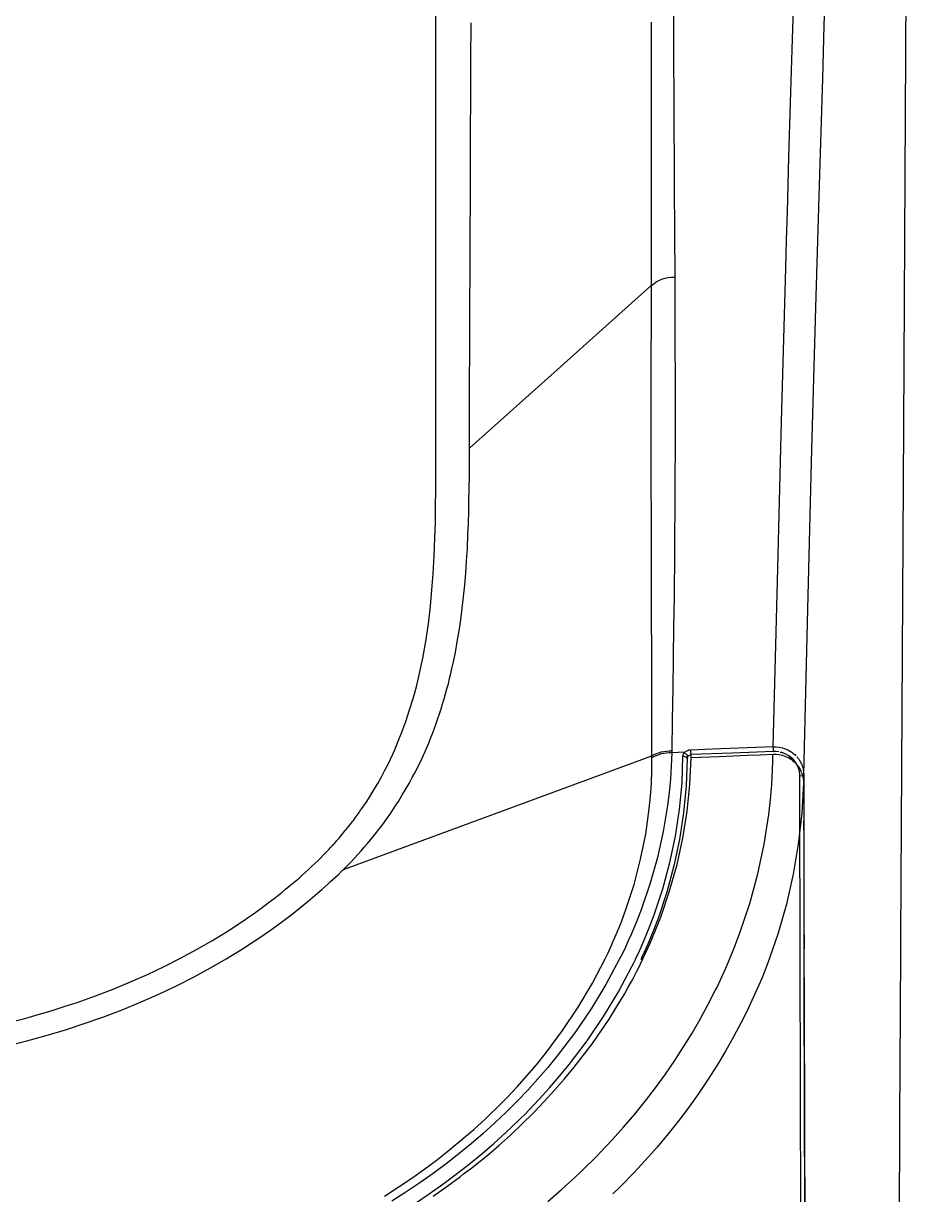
# Model space of a CAD drawing. Header units: millimetres. Extents: x 1291 to 5660, y 748 to 2981.
# Drawn here: x 2312.7 to 2356, y 2427.7 to 2485 of the extents above; entities that cross this region are included whole.
import ezdxf

# ---------------------------------------------------------------- set-up
doc = ezdxf.new("R2010")
doc.units = ezdxf.units.MM

msp = doc.modelspace()

# ---------------------------------------------------------------- linework, layer by layer
for points in [[(2327.798, 2444.715), (2327.958, 2444.891), (2328.009, 2444.953), (2328.066, 2445.009), (2328.169, 2445.133), (2328.221, 2445.19), (2328.478, 2445.499), (2328.525, 2445.556), (2328.576, 2445.623), (2328.726, 2445.809), (2328.819, 2445.932), (2328.87, 2445.999), (2328.963, 2446.123), (2329.01, 2446.19), (2329.102, 2446.314), (2329.154, 2446.381), (2329.195, 2446.448), (2329.242, 2446.51), (2329.288, 2446.577), (2329.494, 2446.881), (2329.69, 2447.185), (2329.881, 2447.495), (2330.067, 2447.814), (2330.247, 2448.134), (2330.417, 2448.454), (2330.587, 2448.784), (2330.897, 2449.454), (2331.041, 2449.794), (2331.252, 2450.325), (2331.448, 2450.851), (2331.629, 2451.408), (2331.799, 2451.965), (2331.959, 2452.548), (2332.098, 2453.13), (2332.273, 2453.945), (2332.418, 2454.76), (2332.547, 2455.631), (2332.65, 2456.497), (2332.722, 2457.291), (2332.784, 2458.08), (2332.83, 2458.962), (2332.866, 2459.843), (2332.887, 2460.586), (2332.902, 2461.328), (2332.913, 2462.246), (2332.913, 2463.35), (2332.918, 2463.54), (2332.913, 2538.289)], [(2355.62, 2427.118), (2355.62, 2427.772), (2355.625, 2427.989), (2355.625, 2428.644), (2355.631, 2428.86), (2355.631, 2429.515), (2355.636, 2429.737), (2355.636, 2430.608), (2355.641, 2430.825), (2355.641, 2431.48), (2355.646, 2431.701), (2355.646, 2432.573), (2355.656, 2432.789), (2355.656, 2434.316), (2355.661, 2434.537), (2355.661, 2435.192), (2355.667, 2435.409), (2355.667, 2436.28), (2355.672, 2436.497), (2355.672, 2437.151), (2355.677, 2437.373), (2355.677, 2438.028), (2355.682, 2438.245), (2355.682, 2438.899), (2355.687, 2439.116), (2355.687, 2439.992), (2355.692, 2440.209), (2355.785, 2456.966), (2355.832, 2465.34), (2356.017, 2498.855)], [(2350.598, 2449.108), (2350.629, 2449.083), (2350.645, 2449.057), (2350.665, 2449.026), (2350.686, 2449), (2350.758, 2448.882), (2350.82, 2448.763), (2350.841, 2448.732), (2350.846, 2448.701), (2350.856, 2448.665), (2350.866, 2448.634), (2350.887, 2448.567), (2350.902, 2448.505), (2350.923, 2448.371), (2350.933, 2448.237), (2351.134, 2456.363), (2351.336, 2464.18), (2351.542, 2471.687), (2351.696, 2477.116), (2351.861, 2482.365), (2351.934, 2484.923), (2352.016, 2487.439)], [(2349.711, 2449.356), (2349.582, 2449.371), (2349.448, 2449.371), (2349.448, 2449.5), (2349.438, 2449.603), (2349.639, 2457.714), (2349.845, 2465.541), (2350.052, 2473.053), (2350.083, 2474.435), (2350.129, 2475.796), (2350.15, 2476.477), (2350.165, 2477.153), (2350.186, 2477.833), (2350.201, 2478.503), (2350.284, 2481.149), (2350.366, 2483.763), (2350.444, 2486.315)], [(2328.391, 2443.602), (2328.401, 2443.607), (2328.406, 2443.617), (2328.417, 2443.628), (2328.587, 2443.793), (2328.757, 2443.968), (2328.922, 2444.143), (2329.092, 2444.329), (2329.247, 2444.504), (2329.407, 2444.679), (2329.566, 2444.86), (2329.865, 2445.231), (2330.01, 2445.412), (2330.149, 2445.597), (2330.299, 2445.783), (2330.5, 2446.066), (2330.701, 2446.345), (2330.892, 2446.639), (2331.077, 2446.922), (2331.252, 2447.211), (2331.428, 2447.505), (2331.598, 2447.799), (2331.758, 2448.093), (2331.871, 2448.294), (2331.979, 2448.505), (2332.083, 2448.727), (2332.186, 2448.938), (2332.284, 2449.16), (2332.387, 2449.382), (2332.583, 2449.825), (2332.67, 2450.052), (2332.763, 2450.284), (2332.846, 2450.516), (2332.928, 2450.753), (2333.016, 2450.985), (2333.098, 2451.222), (2333.176, 2451.465), (2333.243, 2451.702), (2333.315, 2451.949), (2333.392, 2452.192), (2333.454, 2452.439), (2333.526, 2452.687), (2333.583, 2452.945), (2333.65, 2453.192), (2333.702, 2453.445), (2333.758, 2453.703), (2333.872, 2454.223), (2333.959, 2454.749), (2334.052, 2455.285), (2334.135, 2455.827), (2334.207, 2456.389), (2334.274, 2456.951), (2334.331, 2457.539), (2334.377, 2458.111), (2334.418, 2458.709), (2334.454, 2459.307), (2334.47, 2459.555), (2334.475, 2459.807), (2334.485, 2460.045), (2334.501, 2460.277), (2334.506, 2460.514), (2334.511, 2460.746), (2334.521, 2460.968), (2334.521, 2461.194), (2334.532, 2461.406), (2334.532, 2461.829), (2334.542, 2462.04), (2334.547, 2462.246), (2334.547, 2462.447), (2334.552, 2462.643), (2334.552, 2463.21), (2334.558, 2463.386), (2334.558, 2464.84), (2334.563, 2464.984), (2334.563, 2466.175), (2334.568, 2467.557), (2334.573, 2468.929), (2334.578, 2470.223), (2334.583, 2471.507), (2334.588, 2472.713), (2334.594, 2473.909), (2334.599, 2475.028), (2334.604, 2476.142), (2334.609, 2477.91), (2334.614, 2479.664), (2334.625, 2481.468), (2334.63, 2483.247), (2334.64, 2485.072)], [(2344.468, 2449.31), (2344.334, 2449.31), (2344.205, 2449.299), (2344.076, 2449.279), (2343.952, 2449.253), (2343.828, 2449.217), (2343.601, 2449.124), (2343.498, 2449.062), (2343.498, 2449.918), (2343.493, 2450.284), (2343.493, 2450.66), (2343.488, 2451.408), (2343.488, 2452.156), (2343.483, 2453.636), (2343.472, 2456.585), (2343.472, 2460.937), (2343.462, 2462.375), (2343.467, 2476.627), (2343.472, 2480.927), (2343.472, 2483.031), (2343.478, 2485.098)], [(2344.55, 2485.469), (2344.56, 2483.407), (2344.571, 2481.314), (2344.591, 2477.034), (2344.617, 2472.625), (2344.622, 2469.867), (2344.627, 2467.067), (2344.633, 2465.654), (2344.627, 2464.226), (2344.622, 2462.793), (2344.617, 2461.344), (2344.607, 2459.89), (2344.596, 2458.42), (2344.591, 2457.683), (2344.581, 2456.946), (2344.56, 2455.461), (2344.54, 2453.96), (2344.519, 2452.455), (2344.493, 2450.939), (2344.468, 2449.413)], [(2334.558, 2464.242), (2339.012, 2468.222), (2343.462, 2472.198), (2343.581, 2472.29), (2343.704, 2472.383), (2343.839, 2472.455), (2343.978, 2472.512), (2344.138, 2472.558), (2344.292, 2472.595), (2344.447, 2472.62), (2344.617, 2472.62)], [(2345.354, 2449.444), (2345.313, 2449.433), (2345.293, 2449.433), (2345.272, 2449.428), (2345.251, 2449.418), (2345.236, 2449.413), (2345.2, 2449.397), (2345.164, 2449.382), (2345.148, 2449.371)], [(2349.438, 2449.598), (2346.468, 2449.485), (2345.396, 2449.444)], [(2349.448, 2449.371), (2347.432, 2449.299), (2345.411, 2449.227), (2345.406, 2449.346), (2345.396, 2449.449)], [(2349.438, 2449.603), (2349.588, 2449.598), (2349.732, 2449.583), (2349.809, 2449.567), (2349.876, 2449.552), (2349.985, 2449.521), (2350.021, 2449.505), (2350.15, 2449.454), (2350.279, 2449.382), (2350.315, 2449.361), (2350.34, 2449.34), (2350.371, 2449.32), (2350.397, 2449.299), (2350.454, 2449.258), (2350.505, 2449.212), (2350.552, 2449.16)], [(2328.381, 2443.591), (2343.498, 2449.16), (2343.601, 2449.222), (2343.715, 2449.273), (2343.828, 2449.315), (2343.952, 2449.351), (2344.076, 2449.382), (2344.334, 2449.413), (2344.468, 2449.413), (2344.468, 2449.31), (2344.442, 2448.665), (2344.401, 2448.015), (2344.339, 2447.371), (2344.261, 2446.726), (2344.05, 2445.448), (2343.766, 2444.179), (2343.411, 2442.916), (2342.983, 2441.658), (2342.74, 2441.034), (2342.477, 2440.415), (2342.338, 2440.106), (2342.194, 2439.791), (2342.049, 2439.482), (2341.972, 2439.332), (2341.895, 2439.178), (2341.245, 2437.961), (2340.518, 2436.77), (2339.724, 2435.599), (2338.858, 2434.46), (2338.394, 2433.893), (2337.914, 2433.341), (2337.414, 2432.789), (2336.898, 2432.248), (2336.496, 2431.846), (2336.357, 2431.712), (2336.084, 2431.444), (2335.8, 2431.186), (2335.228, 2430.665), (2334.645, 2430.16), (2334.037, 2429.665), (2333.413, 2429.18), (2332.774, 2428.706), (2332.119, 2428.242), (2331.443, 2427.793), (2330.757, 2427.35)], [(2330.397, 2427.592), (2331.072, 2428.025), (2331.732, 2428.469), (2332.371, 2428.927), (2332.995, 2429.391), (2333.598, 2429.871), (2334.191, 2430.361), (2334.764, 2430.856), (2335.321, 2431.366), (2335.594, 2431.624), (2335.862, 2431.882), (2336.125, 2432.145), (2336.254, 2432.279), (2336.383, 2432.408), (2336.888, 2432.944), (2337.373, 2433.485), (2337.837, 2434.027), (2338.285, 2434.579), (2339.121, 2435.703), (2339.884, 2436.847), (2340.58, 2438.018), (2341.204, 2439.209), (2341.348, 2439.508), (2341.415, 2439.662), (2341.487, 2439.812), (2341.621, 2440.116), (2341.75, 2440.415), (2341.998, 2441.024), (2342.225, 2441.637), (2342.622, 2442.859), (2342.941, 2444.092), (2343.189, 2445.324), (2343.364, 2446.566), (2343.426, 2447.19), (2343.467, 2447.814), (2343.493, 2448.438), (2343.498, 2449.062)], [(2331.907, 2427.252), (2332.588, 2427.711), (2333.258, 2428.18), (2333.908, 2428.664), (2334.542, 2429.154), (2335.156, 2429.66), (2335.754, 2430.175), (2336.336, 2430.701), (2336.625, 2430.969), (2337.043, 2431.371), (2337.316, 2431.645), (2337.45, 2431.784), (2337.976, 2432.336), (2338.486, 2432.892), (2338.971, 2433.46), (2339.44, 2434.032), (2340.322, 2435.197), (2341.126, 2436.383), (2341.859, 2437.6), (2342.519, 2438.837), (2342.596, 2438.992), (2342.668, 2439.152), (2342.745, 2439.307), (2342.818, 2439.467), (2342.962, 2439.781), (2343.101, 2440.096), (2343.364, 2440.73), (2343.607, 2441.364), (2344.029, 2442.643), (2344.38, 2443.932), (2344.653, 2445.221), (2344.849, 2446.525), (2344.973, 2447.835), (2345.014, 2449.155), (2345.019, 2449.196), (2345.03, 2449.237), (2345.04, 2449.258), (2345.055, 2449.279), (2345.066, 2449.299), (2345.081, 2449.315), (2345.189, 2449.237), (2345.251, 2449.124), (2345.262, 2449.145), (2345.287, 2449.17), (2345.293, 2449.175)], [(2332.779, 2427.587), (2333.454, 2428.061), (2334.119, 2428.551), (2334.274, 2428.675), (2334.604, 2428.922), (2334.681, 2428.984), (2334.764, 2429.051), (2335.078, 2429.304), (2335.388, 2429.556), (2335.996, 2430.077), (2336.579, 2430.598), (2337.146, 2431.134), (2337.692, 2431.676), (2338.213, 2432.222), (2338.729, 2432.779), (2339.219, 2433.341), (2339.688, 2433.913), (2340.58, 2435.074), (2341.4, 2436.265), (2341.781, 2436.873), (2342.147, 2437.481), (2342.323, 2437.791), (2342.493, 2438.105), (2342.575, 2438.26), (2342.653, 2438.415), (2342.735, 2438.575), (2342.818, 2438.729), (2343.416, 2439.992), (2343.931, 2441.261), (2344.364, 2442.545), (2344.731, 2443.834), (2345.009, 2445.133), (2345.22, 2446.443), (2345.36, 2447.758), (2345.416, 2449.083), (2346.793, 2449.134), (2348.165, 2449.191), (2348.794, 2449.212), (2349.428, 2449.237), (2349.577, 2449.237), (2349.727, 2449.222), (2349.871, 2449.191), (2349.907, 2449.181), (2349.943, 2449.165)], [(2338.394, 2427.334), (2339.064, 2427.912), (2339.719, 2428.505), (2340.033, 2428.804), (2340.343, 2429.108), (2340.497, 2429.257), (2340.807, 2429.567), (2340.956, 2429.721), (2341.544, 2430.345), (2342.106, 2430.974), (2342.653, 2431.609), (2343.173, 2432.253), (2343.674, 2432.903), (2344.153, 2433.563), (2344.617, 2434.228), (2345.05, 2434.898), (2345.468, 2435.579), (2345.865, 2436.265), (2346.241, 2436.956), (2346.597, 2437.657), (2346.685, 2437.832), (2346.767, 2438.007), (2346.85, 2438.188), (2346.937, 2438.363), (2347.092, 2438.719), (2347.247, 2439.07), (2347.541, 2439.781), (2347.809, 2440.498), (2348.283, 2441.931), (2348.675, 2443.375), (2348.989, 2444.829), (2349.216, 2446.288), (2349.299, 2447.02), (2349.361, 2447.758), (2349.387, 2448.129), (2349.402, 2448.5), (2349.417, 2448.866), (2349.423, 2449.237)], [(2345.014, 2449.155), (2345.158, 2449.114), (2345.215, 2449.01), (2345.169, 2447.685), (2345.05, 2446.376), (2344.849, 2445.066), (2344.576, 2443.772), (2344.23, 2442.483), (2343.797, 2441.199), (2343.555, 2440.565), (2343.292, 2439.931), (2343.153, 2439.611), (2343.008, 2439.296), (2342.947, 2439.167)], [(2345.117, 2449.351), (2345.107, 2449.34), (2344.787, 2449.325), (2344.468, 2449.315)], [(2345.086, 2449.32), (2345.091, 2449.33), (2345.107, 2449.34)], [(2345.241, 2449.114), (2345.241, 2449.103), (2345.231, 2449.088), (2345.226, 2449.072), (2345.215, 2449.041), (2345.215, 2449.01)], [(2345.303, 2449.186), (2345.334, 2449.201)], [(2345.354, 2449.212), (2345.38, 2449.217), (2345.406, 2449.222), (2345.406, 2449.021)], [(2349.773, 2449.346), (2349.835, 2449.335), (2349.861, 2449.325), (2349.897, 2449.32), (2349.928, 2449.31), (2349.954, 2449.299), (2350.072, 2449.243), (2350.186, 2449.181), (2350.33, 2448.974), (2350.361, 2448.949), (2350.387, 2448.928), (2350.449, 2448.882), (2350.5, 2448.835), (2350.547, 2448.784), (2350.598, 2448.732), (2350.619, 2448.706), (2350.634, 2448.675), (2350.66, 2448.65), (2350.681, 2448.619), (2350.753, 2448.5), (2350.81, 2448.371), (2350.825, 2448.34)], [(2349.979, 2449.155), (2350.01, 2449.145), (2350.15, 2449.083), (2350.273, 2449.01), (2350.304, 2448.995)], [(2350.237, 2449.145), (2350.211, 2449.16)], [(2350.933, 2448.232), (2350.877, 2448.186), (2350.743, 2448.16), (2350.737, 2448.278), (2350.717, 2448.397), (2350.706, 2448.454), (2350.691, 2448.516), (2350.681, 2448.546), (2350.676, 2448.572), (2350.66, 2448.598), (2350.645, 2448.629), (2350.598, 2448.737), (2350.536, 2448.84), (2350.516, 2448.866), (2350.5, 2448.887), (2350.485, 2448.913), (2350.459, 2448.933), (2350.423, 2448.985), (2350.376, 2449.031), (2350.33, 2449.067), (2350.284, 2449.114), (2350.258, 2449.124)], [(2350.841, 2448.309), (2350.846, 2448.273), (2350.856, 2448.242), (2350.882, 2448.175), (2350.892, 2448.108), (2350.913, 2447.969), (2350.923, 2447.83)], [(2350.918, 2447.835), (2350.835, 2446.334), (2350.665, 2444.839), (2350.418, 2443.359), (2350.083, 2441.89), (2349.66, 2440.426), (2349.154, 2438.972), (2348.871, 2438.25), (2348.556, 2437.528), (2348.397, 2437.172), (2348.226, 2436.811), (2348.139, 2436.636), (2348.051, 2436.455), (2347.969, 2436.275), (2347.871, 2436.1), (2347.499, 2435.393), (2347.102, 2434.692), (2346.69, 2434.001), (2346.252, 2433.315), (2345.793, 2432.64), (2345.313, 2431.964), (2344.813, 2431.304), (2344.292, 2430.644), (2343.746, 2429.995), (2343.184, 2429.355), (2342.596, 2428.721), (2341.982, 2428.092), (2341.828, 2427.937), (2341.668, 2427.783), (2341.585, 2427.705)], [(2350.794, 2425.638), (2350.794, 2428.417), (2350.779, 2431.206), (2350.774, 2432.604), (2350.774, 2434.006), (2350.768, 2435.409), (2350.763, 2436.816), (2350.758, 2439.637), (2350.758, 2442.467), (2350.748, 2443.885), (2350.748, 2448.16)], [(2350.933, 2448.237), (2350.933, 2445.386), (2350.938, 2443.963), (2350.944, 2442.545), (2350.944, 2441.127), (2350.949, 2439.714)], [(2328.628, 2445.685), (2328.674, 2445.747)], [(2350.923, 2445.974), (2350.928, 2445.051), (2350.928, 2444.128), (2350.938, 2440.436), (2350.938, 2436.77), (2350.954, 2433.119), (2350.969, 2425.88), (2350.985, 2418.718), (2351.021, 2405.983)], [(2312.118, 2436.131), (2312.773, 2436.301), (2313.428, 2436.481), (2314.072, 2436.672), (2314.712, 2436.873), (2315.351, 2437.084), (2316.233, 2437.399), (2317.104, 2437.734), (2317.955, 2438.085), (2318.79, 2438.451), (2319.605, 2438.837), (2320.404, 2439.245), (2321.183, 2439.668), (2321.941, 2440.106), (2322.688, 2440.56), (2323.41, 2441.034), (2323.792, 2441.292), (2323.977, 2441.421), (2324.158, 2441.555), (2324.338, 2441.684), (2324.699, 2441.952), (2325.05, 2442.22), (2325.39, 2442.488), (2325.555, 2442.622), (2325.885, 2442.901), (2326.05, 2443.035), (2326.21, 2443.174), (2326.364, 2443.313), (2326.524, 2443.457), (2326.674, 2443.597), (2326.829, 2443.736), (2327.128, 2444.025), (2327.525, 2444.422), (2327.576, 2444.478), (2327.633, 2444.54), (2327.69, 2444.597), (2327.741, 2444.654), (2327.906, 2444.834)], [(2311.907, 2434.96), (2312.876, 2435.197), (2313.83, 2435.46), (2314.774, 2435.744), (2315.691, 2436.043), (2316.599, 2436.363), (2317.548, 2436.723), (2318.481, 2437.105), (2319.368, 2437.502), (2320.244, 2437.915), (2321.069, 2438.337), (2321.879, 2438.776), (2322.647, 2439.219), (2323.395, 2439.673), (2323.92, 2440.013), (2324.436, 2440.359), (2324.926, 2440.704), (2325.411, 2441.055), (2325.869, 2441.405), (2326.318, 2441.756), (2326.664, 2442.039), (2327.004, 2442.328), (2327.324, 2442.607), (2327.638, 2442.89), (2327.757, 2442.998), (2327.875, 2443.112), (2328.009, 2443.23), (2328.138, 2443.354), (2328.339, 2443.555), (2328.381, 2443.591)], [(2350.949, 2438.306), (2350.959, 2436.899), (2350.969, 2431.289), (2350.985, 2425.731)]]:
    msp.add_lwpolyline(points)

doc.saveas('drawing.dxf')
